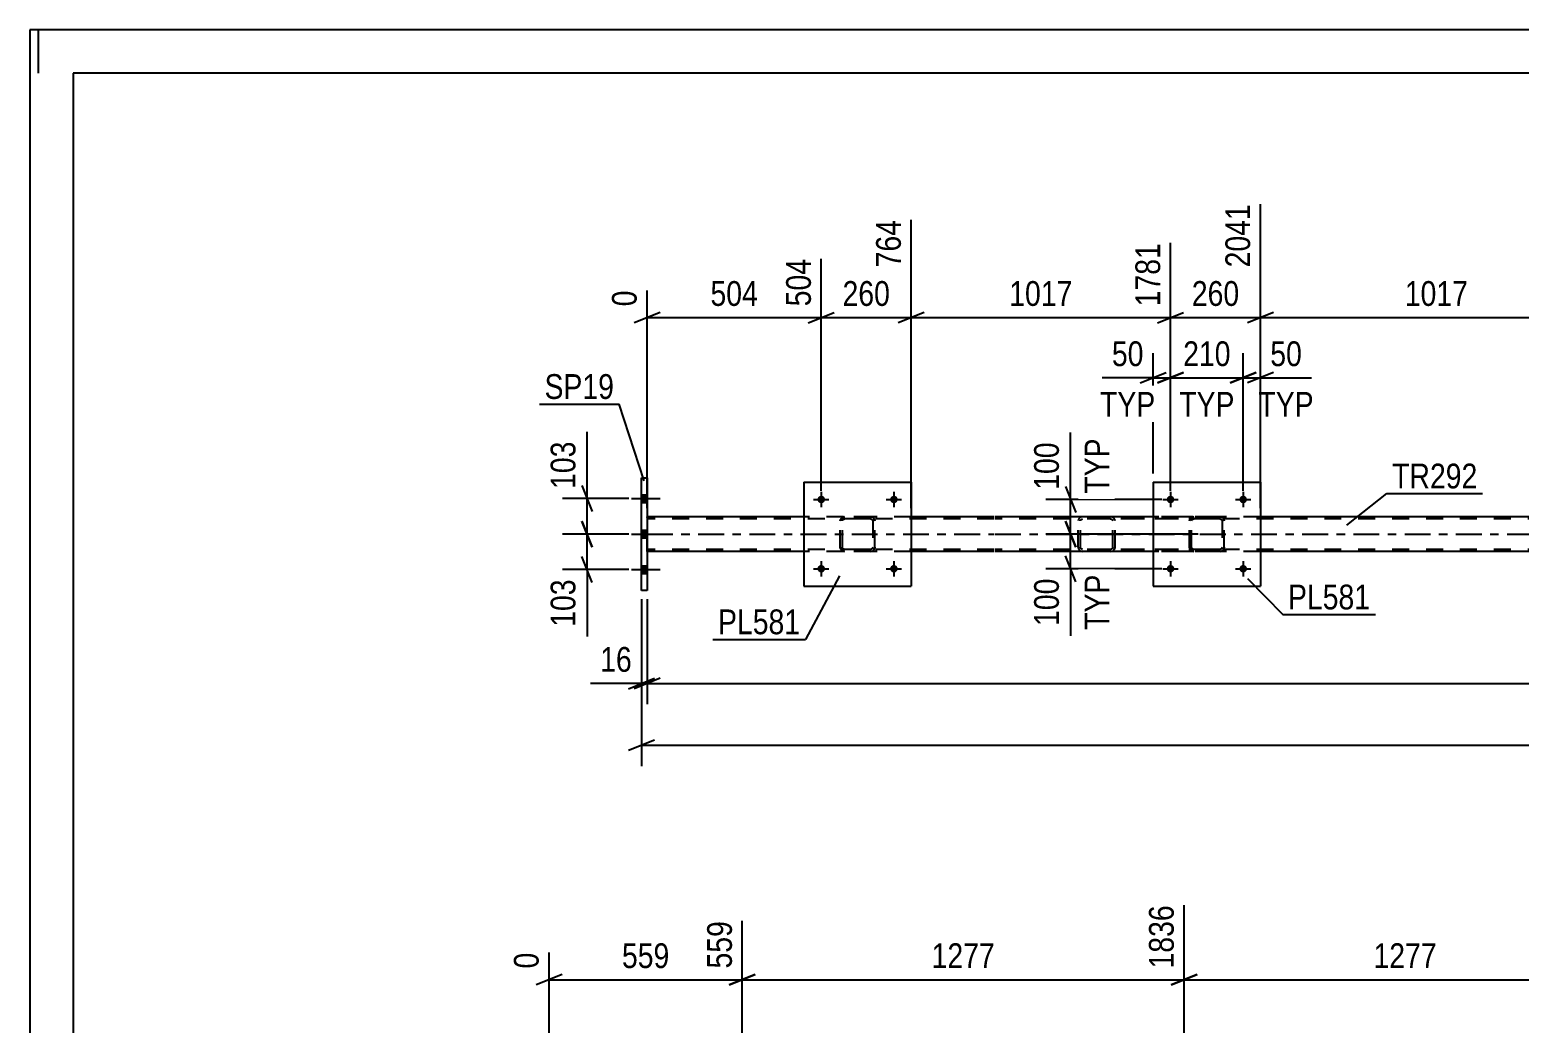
# Model space of a CAD drawing. Header units: millimetres. Extents: x 0 to 841, y 0 to 594.
# Drawn here: x 0 to 172.2, y 479.2 to 594 of the extents above; entities that cross this region are included whole.
import ezdxf

# ---------------------------------------------------------------- set-up
doc = ezdxf.new("R2010")
doc.units = ezdxf.units.MM
doc.linetypes.add('DXK_LINE_DOT2', pattern=[3.9198, 1.9599, -1.9599])
doc.linetypes.add('DXK_LINE_DOT3', pattern=[5.9187, 2.979, -0.9799, 0.9799, -0.9799])
doc.styles.add('Arial Narrow', font='ARIALN.TTF', dxfattribs={"height": 0.2})

# ---------------------------------------------------------------- blocks, each defined once
blk = doc.blocks.new('Unknown-122615341-1133 - 26243')
at = {"color": 5, "linetype": 'Continuous'}
for p, q in [((841, 594), (0, 594)), ((0, 594), (0, 0)), ((1, 589), (1, 594)), ((836, 589), (5, 589)), ((5, 589), (5, 5))]:
    blk.add_line(p, q, dxfattribs=at)
blk = doc.blocks.new('Bolt-122615341-4697 - 4686')
at = {"linetype": 'Continuous'}
for points in [[(132.32, 531.73, -1), (131.44, 531.73, -1)], [(140.72, 531.73, -1), (139.84, 531.73, -1)]]:
    blk.add_hatch(color=1, dxfattribs=at).paths.add_polyline_path(points)
at = {"color": 1, "linetype": 'Continuous'}
for p, q in [((131.88, 532.61), (131.88, 530.85)), ((140.28, 532.61), (140.28, 530.85)), ((131, 531.73), (132.76, 531.73)), ((139.4, 531.73), (141.16, 531.73))]:
    blk.add_line(p, q, dxfattribs=at)
blk = doc.blocks.new('Part-122615341-4721 - 4686')
at = {"color": 7, "linetype": 'DXK_LINE_DOT2'}
for p, q in [((134.08, 537.25), (134.12, 537.43)), ((134.12, 537.43), (134.08, 537.25)), ((134.08, 534.21), (134.08, 537.25)), ((134.32, 537.25), (134.34, 537.34)), ((134.32, 534.21), (134.32, 537.25)), ((134.34, 537.34), (134.39, 537.42)), ((134.38, 537.69), (134.56, 537.73)), ((134.56, 537.73), (134.38, 537.69)), ((134.39, 537.42), (134.47, 537.47)), ((134.47, 537.47), (134.56, 537.49)), ((137.6, 537.73), (134.56, 537.73)), ((137.6, 537.49), (134.56, 537.49)), ((137.6, 537.73), (137.78, 537.69)), ((137.78, 537.69), (137.6, 537.73)), ((137.6, 537.49), (137.69, 537.47)), ((137.69, 537.47), (137.77, 537.42)), ((137.77, 537.42), (137.82, 537.34)), ((137.82, 537.34), (137.84, 537.25)), ((137.84, 537.25), (137.84, 534.21)), ((138.04, 537.43), (138.08, 537.25)), ((138.08, 537.25), (138.04, 537.43)), ((138.08, 534.21), (138.08, 537.25)), ((134.12, 534.02), (134.08, 534.21)), ((134.08, 534.21), (134.12, 534.02)), ((134.34, 534.12), (134.32, 534.21)), ((134.39, 534.04), (134.34, 534.12)), ((134.47, 533.99), (134.39, 534.04)), ((134.56, 533.97), (134.47, 533.99)), ((137.6, 533.97), (134.56, 533.97)), ((137.69, 533.99), (137.6, 533.97)), ((137.77, 534.04), (137.69, 533.99)), ((137.82, 534.12), (137.77, 534.04)), ((137.84, 534.21), (137.82, 534.12)), ((138.08, 534.21), (138.04, 534.02)), ((138.04, 534.02), (138.08, 534.21)), ((134.56, 533.73), (134.38, 533.76)), ((134.38, 533.76), (134.56, 533.73)), ((137.6, 533.73), (134.56, 533.73)), ((137.78, 533.76), (137.6, 533.73)), ((137.6, 533.73), (137.78, 533.76))]:
    blk.add_line(p, q, dxfattribs=at)
at = {"color": 7, "linetype": 'DXK_LINE_DOT3'}
blk.add_line((136.08, 535.73), (136.08, 535.73), dxfattribs=at)
at = {"color": 7, "linetype": 'DXK_LINE_DOT2'}
for centre, start, end in [((134.56, 537.25), 112.5, 157.5), ((134.56, 537.25), 112.5, 157.5), ((137.6, 537.25), 22.5, 67.5), ((137.6, 537.25), 22.5, 67.5), ((134.56, 534.21), 202.5, 247.5), ((134.56, 534.21), 202.5, 247.5), ((137.6, 534.21), 292.5, 337.5), ((137.6, 534.21), 292.5, 337.5)]:
    blk.add_arc(centre, 0.48, start, end, dxfattribs=at)
blk = doc.blocks.new('Part-122615341-4726 - 4686')
at = {"color": 2, "linetype": 'Continuous'}
for p, q in [((129.88, 541.73), (129.88, 529.73)), ((129.88, 541.73), (142.28, 541.73)), ((142.28, 541.73), (142.28, 529.73)), ((129.88, 529.73), (142.28, 529.73))]:
    blk.add_line(p, q, dxfattribs=at)
blk = doc.blocks.new('Part-122615341-4727 - 4686')
at = {"color": 7, "linetype": 'DXK_LINE_DOT2'}
for p, q in [((93.7, 537.25), (93.74, 537.43)), ((93.74, 537.43), (93.7, 537.25)), ((93.7, 534.21), (93.7, 537.25)), ((93.94, 537.25), (93.96, 537.34)), ((93.94, 534.21), (93.94, 537.25)), ((93.96, 537.34), (94.01, 537.42)), ((94, 537.69), (94.18, 537.73)), ((94.18, 537.73), (94, 537.69)), ((94.01, 537.42), (94.09, 537.47)), ((94.09, 537.47), (94.18, 537.49)), ((97.22, 537.73), (94.18, 537.73)), ((97.22, 537.49), (94.18, 537.49)), ((97.22, 537.73), (97.4, 537.69)), ((97.4, 537.69), (97.22, 537.73)), ((97.22, 537.49), (97.31, 537.47)), ((97.31, 537.47), (97.39, 537.42)), ((97.39, 537.42), (97.44, 537.34)), ((97.44, 537.34), (97.46, 537.25)), ((97.46, 537.25), (97.46, 534.21)), ((97.66, 537.43), (97.7, 537.25)), ((97.7, 537.25), (97.66, 537.43)), ((97.7, 534.21), (97.7, 537.25)), ((93.74, 534.02), (93.7, 534.21)), ((93.7, 534.21), (93.74, 534.02)), ((93.96, 534.12), (93.94, 534.21)), ((94.01, 534.04), (93.96, 534.12)), ((94.09, 533.99), (94.01, 534.04)), ((94.18, 533.97), (94.09, 533.99)), ((97.22, 533.97), (94.18, 533.97)), ((97.31, 533.99), (97.22, 533.97)), ((97.39, 534.04), (97.31, 533.99)), ((97.44, 534.12), (97.39, 534.04)), ((97.46, 534.21), (97.44, 534.12)), ((97.7, 534.21), (97.66, 534.02)), ((97.66, 534.02), (97.7, 534.21)), ((94.18, 533.73), (94, 533.76)), ((94, 533.76), (94.18, 533.73)), ((97.22, 533.73), (94.18, 533.73)), ((97.4, 533.76), (97.22, 533.73)), ((97.22, 533.73), (97.4, 533.76))]:
    blk.add_line(p, q, dxfattribs=at)
at = {"color": 7, "linetype": 'DXK_LINE_DOT3'}
blk.add_line((95.7, 535.73), (95.7, 535.73), dxfattribs=at)
at = {"color": 7, "linetype": 'DXK_LINE_DOT2'}
for centre, start, end in [((94.18, 537.25), 112.5, 157.5), ((94.18, 537.25), 112.5, 157.5), ((97.22, 537.25), 22.5, 67.5), ((97.22, 537.25), 22.5, 67.5), ((94.18, 534.21), 202.5, 247.5), ((94.18, 534.21), 202.5, 247.5), ((97.22, 534.21), 292.5, 337.5), ((97.22, 534.21), 292.5, 337.5)]:
    blk.add_arc(centre, 0.48, start, end, dxfattribs=at)
blk = doc.blocks.new('Part-122615341-4732 - 4686')
at = {"color": 2, "linetype": 'Continuous'}
for p, q in [((89.5, 541.73), (89.5, 529.73)), ((89.5, 541.73), (101.9, 541.73)), ((101.9, 541.73), (101.9, 529.73)), ((89.5, 529.73), (101.9, 529.73))]:
    blk.add_line(p, q, dxfattribs=at)
blk = doc.blocks.new('Bolt-122615341-4738 - 4686')
at = {"linetype": 'Continuous'}
for points in [[(132.32, 539.73, -1), (131.44, 539.73, -1)], [(140.72, 539.73, -1), (139.84, 539.73, -1)]]:
    blk.add_hatch(color=1, dxfattribs=at).paths.add_polyline_path(points)
at = {"color": 1, "linetype": 'Continuous'}
for p, q in [((131, 539.73), (132.76, 539.73)), ((131.88, 540.61), (131.88, 538.85)), ((139.4, 539.73), (141.16, 539.73)), ((140.28, 540.61), (140.28, 538.85))]:
    blk.add_line(p, q, dxfattribs=at)
blk = doc.blocks.new('Bolt-122615341-4739 - 4686')
at = {"linetype": 'Continuous'}
for points in [[(91.94, 531.73, -1), (91.06, 531.73, -1)], [(100.34, 531.73, -1), (99.46, 531.73, -1)]]:
    blk.add_hatch(color=1, dxfattribs=at).paths.add_polyline_path(points)
at = {"color": 1, "linetype": 'Continuous'}
for p, q in [((91.5, 532.61), (91.5, 530.85)), ((99.9, 532.61), (99.9, 530.85)), ((90.62, 531.73), (92.38, 531.73)), ((99.02, 531.73), (100.78, 531.73))]:
    blk.add_line(p, q, dxfattribs=at)
blk = doc.blocks.new('Bolt-122615341-4740 - 4686')
at = {"linetype": 'Continuous'}
for points in [[(91.94, 539.73, -1), (91.06, 539.73, -1)], [(100.34, 539.73, -1), (99.46, 539.73, -1)]]:
    blk.add_hatch(color=1, dxfattribs=at).paths.add_polyline_path(points)
at = {"color": 1, "linetype": 'Continuous'}
for p, q in [((90.62, 539.73), (92.38, 539.73)), ((91.5, 540.61), (91.5, 538.85)), ((99.02, 539.73), (100.78, 539.73)), ((99.9, 540.61), (99.9, 538.85))]:
    blk.add_line(p, q, dxfattribs=at)
blk = doc.blocks.new('Part-122615341-4876 - 4686')
at = {"color": 2, "linetype": 'Continuous'}
for p, q in [((89.5, 537.73), (71.36, 537.73)), ((111.5, 537.73), (101.9, 537.73)), ((129.88, 537.73), (111.6, 537.73)), ((180.96, 537.73), (142.28, 537.73)), ((89.5, 533.73), (71.36, 533.73)), ((111.5, 533.73), (101.9, 533.73)), ((129.88, 533.73), (111.6, 533.73)), ((180.96, 533.73), (142.28, 533.73))]:
    blk.add_line(p, q, dxfattribs=at)
at = {"color": 7, "linetype": 'DXK_LINE_DOT2'}
for p, q in [((71.36, 533.73), (71.36, 537.73)), ((111.5, 537.49), (71.36, 537.49)), ((101.9, 537.73), (89.5, 537.73)), ((759.19, 537.49), (111.6, 537.49)), ((142.28, 537.73), (129.88, 537.73)), ((111.5, 533.97), (71.36, 533.97)), ((759.19, 533.97), (111.6, 533.97)), ((101.9, 533.73), (89.5, 533.73)), ((142.28, 533.73), (129.88, 533.73))]:
    blk.add_line(p, q, dxfattribs=at)
at = {"color": 7, "linetype": 'DXK_LINE_DOT3'}
for p, q in [((71.36, 535.73), (111.5, 535.73)), ((111.6, 535.73), (759.19, 535.73))]:
    blk.add_line(p, q, dxfattribs=at)
blk = doc.blocks.new('Part-122615341-4814 - 4686')
at = {"color": 2, "linetype": 'Continuous'}
for p, q in [((70.72, 542.23), (71.36, 542.23)), ((70.72, 529.23), (70.72, 542.23)), ((71.36, 542.23), (71.36, 529.23)), ((71.36, 529.23), (70.72, 529.23))]:
    blk.add_line(p, q, dxfattribs=at)
blk = doc.blocks.new('Part-122615341-4815 - 4686')
at = {"color": 7, "linetype": 'DXK_LINE_DOT2'}
for p, q in [((121.24, 537.42), (121.2, 537.25)), ((121.2, 534.21), (121.2, 537.25)), ((121.24, 537.43), (121.24, 537.42)), ((121.46, 537.25), (121.48, 537.34)), ((121.46, 534.21), (121.46, 537.25)), ((121.48, 537.34), (121.53, 537.42)), ((121.71, 537.73), (121.52, 537.69)), ((121.53, 537.42), (121.61, 537.47)), ((121.61, 537.47), (121.71, 537.49)), ((136.7, 537.73), (121.71, 537.73)), ((136.7, 537.49), (121.71, 537.49)), ((125.14, 537.69), (124.95, 537.73)), ((124.95, 537.49), (125.04, 537.47)), ((125.04, 537.47), (125.13, 537.42)), ((125.13, 537.42), (125.18, 537.34)), ((125.18, 537.34), (125.2, 537.25)), ((125.2, 534.21), (125.2, 537.25)), ((125.42, 537.42), (125.42, 537.43)), ((125.46, 537.25), (125.42, 537.42)), ((125.46, 534.21), (125.46, 537.25)), ((121.2, 534.21), (121.24, 534.03)), ((121.48, 534.12), (121.46, 534.21)), ((121.53, 534.04), (121.48, 534.12)), ((121.61, 533.99), (121.53, 534.04)), ((121.71, 533.97), (121.61, 533.99)), ((136.7, 533.97), (121.71, 533.97)), ((125.04, 533.99), (124.95, 533.97)), ((125.13, 534.04), (125.04, 533.99)), ((125.18, 534.12), (125.13, 534.04)), ((125.2, 534.21), (125.18, 534.12)), ((125.42, 534.03), (125.46, 534.21)), ((121.52, 533.77), (121.71, 533.73)), ((136.7, 533.73), (121.71, 533.73)), ((124.95, 533.73), (125.14, 533.77))]:
    blk.add_line(p, q, dxfattribs=at)
for centre, start, end in [((121.69, 537.23), 110.7583, 155.68), ((124.97, 537.23), 24.32, 69.2417), ((121.69, 534.23), 204.32, 249.2417), ((124.97, 534.23), 290.7583, 335.68)]:
    blk.add_arc(centre, 0.496, start, end, dxfattribs=at)
blk = doc.blocks.new('Bolt-122615341-4877 - 4686')
at = {"linetype": 'Continuous'}
for points in [[(71.36, 539.39), (71.36, 540.27), (70.72, 540.27), (70.72, 539.39)], [(71.36, 539.39), (71.36, 540.27), (70.72, 540.27), (70.72, 539.39)], [(71.36, 539.39), (71.36, 540.27), (70.72, 540.27), (70.72, 539.39)], [(71.36, 535.29), (71.36, 536.17), (70.72, 536.17), (70.72, 535.29)], [(71.36, 535.29), (71.36, 536.17), (70.72, 536.17), (70.72, 535.29)], [(71.36, 531.19), (71.36, 532.07), (70.72, 532.07), (70.72, 531.19)], [(71.36, 531.19), (71.36, 532.07), (70.72, 532.07), (70.72, 531.19)], [(71.36, 531.19), (71.36, 532.07), (70.72, 532.07), (70.72, 531.19)]]:
    blk.add_hatch(color=1, dxfattribs=at).paths.add_polyline_path(points)
at = {"color": 1, "linetype": 'Continuous'}
for p, q in [((69.56, 539.83), (72.88, 539.83)), ((69.56, 539.83), (72.88, 539.83)), ((69.56, 539.83), (72.88, 539.83)), ((70.72, 540.27), (71.36, 540.27)), ((70.72, 540.27), (71.36, 540.27)), ((70.72, 540.27), (71.36, 540.27)), ((70.72, 539.39), (71.36, 539.39)), ((70.72, 539.39), (71.36, 539.39)), ((70.72, 539.39), (71.36, 539.39)), ((69.56, 535.73), (72.88, 535.73)), ((69.56, 535.73), (72.88, 535.73)), ((70.72, 536.17), (71.36, 536.17)), ((70.72, 536.17), (71.36, 536.17)), ((70.72, 535.29), (71.36, 535.29)), ((70.72, 535.29), (71.36, 535.29)), ((70.72, 532.07), (71.36, 532.07)), ((70.72, 532.07), (71.36, 532.07)), ((70.72, 532.07), (71.36, 532.07)), ((69.56, 531.63), (72.88, 531.63)), ((69.56, 531.63), (72.88, 531.63)), ((69.56, 531.63), (72.88, 531.63)), ((70.72, 531.19), (71.36, 531.19)), ((70.72, 531.19), (71.36, 531.19)), ((70.72, 531.19), (71.36, 531.19))]:
    blk.add_line(p, q, dxfattribs=at)
blk = doc.blocks.new('StraightDimension-122615341-5467 - 4686')
at = {"color": 7, "linetype": 'Continuous'}
for p, q in [((140.28, 540.73), (140.28, 556.64)), ((142.28, 542.73), (142.28, 556.64)), ((138.78, 553.19), (141.78, 554.39)), ((140.28, 553.79), (142.28, 553.79)), ((143.78, 554.39), (140.78, 553.19))]:
    blk.add_line(p, q, dxfattribs=at)
at = {"color": 0}
blk.add_wipeout([(147.66, 554.54), (147.66, 558.74), (142.81, 558.74), (142.81, 554.54)], dxfattribs=at)
at = {"color": 0, "linetype": 'Continuous'}
blk.add_wipeout([(149.03, 548.69), (149.03, 552.89), (141.44, 552.89), (141.44, 548.69)], dxfattribs=at)
at = {"color": 7, "linetype": 'Continuous'}
blk.add_line((142.28, 553.79), (148.19, 553.79), dxfattribs=at)
blk.add_line((142.28, 553.79), (148.19, 553.79), dxfattribs=at)
at = {"color": 3, "style": 'Arial Narrow'}
blk.add_text('50', height=2.863, dxfattribs=at).set_placement((143.41, 555.14))
at = {"color": 3, "linetype": 'Continuous', "style": 'Arial Narrow'}
blk.add_text('TYP', height=2.863, dxfattribs=at).set_placement((142.04, 549.29))
blk = doc.blocks.new('StraightDimension-122615341-4945 - 4686')
at = {"color": 7, "linetype": 'Continuous'}
for p, q in [((63.83, 541.33), (65.03, 538.33)), ((69.27, 539.83), (61.58, 539.83)), ((64.43, 535.73), (64.43, 539.83)), ((65.03, 534.23), (63.83, 537.23)), ((69.27, 535.73), (61.58, 535.73))]:
    blk.add_line(p, q, dxfattribs=at)
at = {"color": 0}
blk.add_wipeout([(63.68, 547.04), (59.48, 547.04), (59.48, 540.35), (63.68, 540.35)], dxfattribs=at)
at = {"color": 7, "linetype": 'Continuous'}
blk.add_line((64.43, 539.83), (64.43, 547.56), dxfattribs=at)
blk.add_line((64.43, 539.83), (64.43, 547.56), dxfattribs=at)
at = {"color": 3, "style": 'Arial Narrow'}
blk.add_text('103', height=2.863, rotation=90.0002, dxfattribs=at).set_placement((63.08, 540.95))
blk = doc.blocks.new('StraightDimension-122615341-4955 - 4686')
at = {"color": 7, "linetype": 'Continuous'}
for p, q in [((63.83, 537.23), (65.03, 534.23)), ((69.27, 535.73), (61.58, 535.73)), ((64.43, 531.63), (64.43, 535.73)), ((65.03, 530.13), (63.83, 533.13)), ((69.27, 531.63), (61.58, 531.63))]:
    blk.add_line(p, q, dxfattribs=at)
at = {"color": 0}
blk.add_wipeout([(63.68, 531.1), (59.48, 531.1), (59.48, 524.42), (63.68, 524.42)], dxfattribs=at)
at = {"color": 7, "linetype": 'Continuous'}
blk.add_line((64.43, 531.63), (64.43, 523.9), dxfattribs=at)
blk.add_line((64.43, 531.63), (64.43, 523.9), dxfattribs=at)
at = {"color": 3, "style": 'Arial Narrow'}
blk.add_text('103', height=2.863, rotation=90.0002, dxfattribs=at).set_placement((63.08, 525.02))
blk = doc.blocks.new('StraightDimension-122615341-4966 - 4686')
at = {"color": 7, "linetype": 'Continuous'}
for p, q in [((101.9, 538.73), (101.9, 572.04)), ((91.5, 540.73), (91.5, 567.54)), ((90, 560.15), (93, 561.35)), ((103.4, 561.35), (100.4, 560.15)), ((91.5, 560.75), (101.9, 560.75))]:
    blk.add_line(p, q, dxfattribs=at)
at = {"color": 0}
blk.add_wipeout([(100.04, 561.5), (100.04, 565.7), (93.36, 565.7), (93.36, 561.5)], dxfattribs=at)
at = {"color": 3, "style": 'Arial Narrow'}
blk.add_text('260', height=2.863, dxfattribs=at).set_placement((93.96, 562.1))
at = {"color": 0, "linetype": 'Continuous'}
blk.add_wipeout([(101.3, 572.64), (97.1, 572.64), (97.1, 565.95), (101.3, 565.95)], dxfattribs=at)
at = {"color": 3, "linetype": 'Continuous', "style": 'Arial Narrow'}
blk.add_text('764', height=2.863, rotation=90.0002, dxfattribs=at).set_placement((100.7, 566.55))
blk = doc.blocks.new('StraightDimension-122615341-4980 - 4686')
at = {"color": 7, "linetype": 'Continuous'}
for p, q in [((91.5, 540.73), (91.5, 567.54)), ((71.36, 538.73), (71.36, 563.88)), ((72.86, 561.35), (69.86, 560.15)), ((90, 560.15), (93, 561.35)), ((71.36, 560.75), (91.5, 560.75))]:
    blk.add_line(p, q, dxfattribs=at)
at = {"color": 0, "linetype": 'Continuous'}
for points in [[(90.9, 568.14), (86.7, 568.14), (86.7, 561.45), (90.9, 561.45)], [(70.76, 564.48), (66.56, 564.48), (66.56, 561.45), (70.76, 561.45)]]:
    blk.add_wipeout(points, dxfattribs=at)
at = {"color": 0}
blk.add_wipeout([(84.77, 561.5), (84.77, 565.7), (78.09, 565.7), (78.09, 561.5)], dxfattribs=at)
at = {"color": 3, "linetype": 'Continuous', "style": 'Arial Narrow'}
for s, height, p in [('504', 2.863, (90.3, 562.05)), ('0', 2.86, (70.16, 562.05))]:
    blk.add_text(s, height=height, rotation=90.0002, dxfattribs=at).set_placement(p)
at = {"color": 3, "style": 'Arial Narrow'}
blk.add_text('504', height=2.863, dxfattribs=at).set_placement((78.69, 562.1))
blk = doc.blocks.new('StraightDimension-122615341-24764 - 4686')
at = {"color": 7, "linetype": 'Continuous'}
for p, q in [((70.72, 528.23), (70.72, 516.07)), ((71.36, 528.23), (71.36, 516.07)), ((69.22, 517.87), (72.22, 519.07)), ((72.86, 519.07), (69.86, 517.87)), ((70.72, 518.47), (71.36, 518.47))]:
    blk.add_line(p, q, dxfattribs=at)
at = {"color": 0}
blk.add_wipeout([(70.19, 519.22), (70.19, 523.42), (65.34, 523.42), (65.34, 519.22)], dxfattribs=at)
at = {"color": 7, "linetype": 'Continuous'}
blk.add_line((70.72, 518.47), (64.81, 518.47), dxfattribs=at)
blk.add_line((70.72, 518.47), (64.81, 518.47), dxfattribs=at)
at = {"color": 3, "style": 'Arial Narrow'}
blk.add_text('16', height=2.863, dxfattribs=at).set_placement((65.94, 519.82))
blk = doc.blocks.new('StraightDimension-122615341-4989 - 4686')
at = {"color": 7, "linetype": 'Continuous'}
for p, q in [((101.9, 538.73), (101.9, 572.04)), ((131.88, 540.73), (131.88, 569.37)), ((103.4, 561.35), (100.4, 560.15)), ((130.38, 560.15), (133.38, 561.35)), ((101.9, 560.75), (131.88, 560.75))]:
    blk.add_line(p, q, dxfattribs=at)
at = {"color": 0, "linetype": 'Continuous'}
blk.add_wipeout([(131.28, 569.97), (127.08, 569.97), (127.08, 561.45), (131.28, 561.45)], dxfattribs=at)
at = {"color": 0}
blk.add_wipeout([(121.15, 561.5), (121.15, 565.7), (112.63, 565.7), (112.63, 561.5)], dxfattribs=at)
at = {"color": 3, "linetype": 'Continuous', "style": 'Arial Narrow'}
blk.add_text('1781', height=2.863, rotation=90.0002, dxfattribs=at).set_placement((130.68, 562.05))
at = {"color": 3, "style": 'Arial Narrow'}
blk.add_text('1017', height=2.863, dxfattribs=at).set_placement((113.23, 562.1))
blk = doc.blocks.new('StraightDimension-122615341-5003 - 4686')
at = {"color": 7, "linetype": 'Continuous'}
for p, q in [((142.28, 538.73), (142.28, 573.87)), ((131.88, 540.73), (131.88, 569.37)), ((130.38, 560.15), (133.38, 561.35)), ((143.78, 561.35), (140.78, 560.15)), ((131.88, 560.75), (142.28, 560.75))]:
    blk.add_line(p, q, dxfattribs=at)
at = {"color": 0}
blk.add_wipeout([(140.42, 561.5), (140.42, 565.7), (133.74, 565.7), (133.74, 561.5)], dxfattribs=at)
at = {"color": 3, "style": 'Arial Narrow'}
blk.add_text('260', height=2.863, dxfattribs=at).set_placement((134.34, 562.1))
at = {"color": 0, "linetype": 'Continuous'}
blk.add_wipeout([(141.68, 574.47), (137.48, 574.47), (137.48, 565.95), (141.68, 565.95)], dxfattribs=at)
at = {"color": 3, "linetype": 'Continuous', "style": 'Arial Narrow'}
blk.add_text('2041', height=2.863, rotation=90.0002, dxfattribs=at).set_placement((141.08, 566.55))
blk = doc.blocks.new('StraightDimension-122615341-5021 - 4686')
at = {"color": 7, "linetype": 'Continuous'}
for p, q in [((142.28, 538.73), (142.28, 573.87)), ((182.96, 540.73), (182.96, 569.37)), ((143.78, 561.35), (140.78, 560.15)), ((181.46, 560.15), (184.46, 561.35)), ((142.28, 560.75), (182.96, 560.75))]:
    blk.add_line(p, q, dxfattribs=at)
at = {"color": 0, "linetype": 'Continuous'}
blk.add_wipeout([(182.36, 569.97), (178.16, 569.97), (178.16, 561.45), (182.36, 561.45)], dxfattribs=at)
at = {"color": 0}
blk.add_wipeout([(166.88, 561.5), (166.88, 565.7), (158.36, 565.7), (158.36, 561.5)], dxfattribs=at)
at = {"color": 3, "linetype": 'Continuous', "style": 'Arial Narrow'}
blk.add_text('3058', height=2.863, rotation=90.0002, dxfattribs=at).set_placement((181.76, 562.05))
at = {"color": 3, "style": 'Arial Narrow'}
blk.add_text('1017', height=2.863, dxfattribs=at).set_placement((158.96, 562.1))
blk = doc.blocks.new('StraightDimension-122615341-5480 - 4686')
at = {"color": 7, "linetype": 'Continuous'}
for p, q in [((131.88, 540.73), (131.88, 556.64)), ((140.28, 540.73), (140.28, 556.64)), ((130.38, 553.19), (133.38, 554.39)), ((131.88, 553.79), (140.28, 553.79)), ((141.78, 554.39), (138.78, 553.19))]:
    blk.add_line(p, q, dxfattribs=at)
at = {"color": 0}
blk.add_wipeout([(139.42, 554.54), (139.42, 558.74), (132.74, 558.74), (132.74, 554.54)], dxfattribs=at)
at = {"color": 0, "linetype": 'Continuous'}
blk.add_wipeout([(139.87, 548.69), (139.87, 552.89), (132.29, 552.89), (132.29, 548.69)], dxfattribs=at)
at = {"color": 3, "style": 'Arial Narrow'}
blk.add_text('210', height=2.863, dxfattribs=at).set_placement((133.34, 555.14))
at = {"color": 3, "linetype": 'Continuous', "style": 'Arial Narrow'}
blk.add_text('TYP', height=2.863, dxfattribs=at).set_placement((132.89, 549.29))
blk = doc.blocks.new('StraightDimension-122615341-5496 - 4686')
at = {"color": 7, "linetype": 'Continuous'}
for p, q in [((129.88, 542.73), (129.88, 556.64)), ((131.88, 540.73), (131.88, 556.64)), ((128.38, 553.19), (131.38, 554.39)), ((129.88, 553.79), (131.88, 553.79)), ((133.38, 554.39), (130.38, 553.19))]:
    blk.add_line(p, q, dxfattribs=at)
at = {"color": 0}
blk.add_wipeout([(129.36, 554.54), (129.36, 558.74), (124.5, 558.74), (124.5, 554.54)], dxfattribs=at)
at = {"color": 0, "linetype": 'Continuous'}
blk.add_wipeout([(130.72, 548.69), (130.72, 552.89), (123.13, 552.89), (123.13, 548.69)], dxfattribs=at)
at = {"color": 7, "linetype": 'Continuous'}
blk.add_line((129.88, 553.79), (123.97, 553.79), dxfattribs=at)
blk.add_line((129.88, 553.79), (123.97, 553.79), dxfattribs=at)
at = {"color": 3, "style": 'Arial Narrow'}
blk.add_text('50', height=2.863, dxfattribs=at).set_placement((125.1, 555.14))
at = {"color": 3, "linetype": 'Continuous', "style": 'Arial Narrow'}
blk.add_text('TYP', height=2.863, dxfattribs=at).set_placement((123.73, 549.29))
blk = doc.blocks.new('StraightDimension-122615341-5510 - 4686')
at = {"color": 7, "linetype": 'Continuous'}
for p, q in [((119.72, 541.23), (120.92, 538.23)), ((130.88, 539.73), (117.47, 539.73)), ((120.32, 535.73), (120.32, 539.73)), ((120.92, 534.23), (119.72, 537.23)), ((135.08, 535.73), (117.47, 535.73))]:
    blk.add_line(p, q, dxfattribs=at)
at = {"color": 0}
blk.add_wipeout([(119.57, 546.94), (115.37, 546.94), (115.37, 540.25), (119.57, 540.25)], dxfattribs=at)
at = {"color": 0, "linetype": 'Continuous'}
blk.add_wipeout([(125.42, 547.39), (121.22, 547.39), (121.22, 539.8), (125.42, 539.8)], dxfattribs=at)
at = {"color": 7, "linetype": 'Continuous'}
blk.add_line((120.32, 539.73), (120.32, 547.46), dxfattribs=at)
blk.add_line((120.32, 539.73), (120.32, 547.46), dxfattribs=at)
at = {"color": 3, "style": 'Arial Narrow'}
blk.add_text('100', height=2.863, rotation=90.0002, dxfattribs=at).set_placement((118.97, 540.85))
at = {"color": 3, "linetype": 'Continuous', "style": 'Arial Narrow'}
blk.add_text('TYP', height=2.863, rotation=90.0002, dxfattribs=at).set_placement((124.82, 540.4))
blk = doc.blocks.new('StraightDimension-122615341-5525 - 4686')
at = {"color": 7, "linetype": 'Continuous'}
for p, q in [((119.72, 537.23), (120.92, 534.23)), ((135.08, 535.73), (117.47, 535.73)), ((120.32, 531.73), (120.32, 535.73)), ((120.92, 530.23), (119.72, 533.23)), ((130.88, 531.73), (117.47, 531.73))]:
    blk.add_line(p, q, dxfattribs=at)
at = {"color": 0}
blk.add_wipeout([(119.57, 531.2), (115.37, 531.2), (115.37, 524.52), (119.57, 524.52)], dxfattribs=at)
at = {"color": 0, "linetype": 'Continuous'}
blk.add_wipeout([(125.42, 531.66), (121.22, 531.66), (121.22, 524.07), (125.42, 524.07)], dxfattribs=at)
at = {"color": 7, "linetype": 'Continuous'}
blk.add_line((120.32, 531.73), (120.32, 523.99), dxfattribs=at)
blk.add_line((120.32, 531.73), (120.32, 523.99), dxfattribs=at)
at = {"color": 3, "style": 'Arial Narrow'}
blk.add_text('100', height=2.863, rotation=90.0002, dxfattribs=at).set_placement((118.97, 525.12))
at = {"color": 3, "linetype": 'Continuous', "style": 'Arial Narrow'}
blk.add_text('TYP', height=2.863, rotation=90.0002, dxfattribs=at).set_placement((124.82, 524.67))
blk = doc.blocks.new('StraightDimension-122615341-5572 - 4686')
at = {"color": 7, "linetype": 'Continuous'}
for p, q in [((70.72, 528.23), (70.72, 508.93)), ((72.22, 511.93), (69.22, 510.73)), ((70.72, 511.33), (759.83, 511.33))]:
    blk.add_line(p, q, dxfattribs=at)
blk = doc.blocks.new('StraightDimension-122615341-24763 - 4686')
at = {"color": 7, "linetype": 'Continuous'}
for p, q in [((71.36, 528.23), (71.36, 516.07)), ((72.86, 519.07), (69.86, 517.87)), ((71.36, 518.47), (759.19, 518.47))]:
    blk.add_line(p, q, dxfattribs=at)
blk = doc.blocks.new('StraightDimension-122615341-3917 - 3010')
at = {"color": 7, "linetype": 'Continuous'}
for p, q in [((133.45, 438.74), (133.45, 492.85)), ((184.53, 438.74), (184.53, 492.85)), ((134.95, 484.84), (131.95, 483.64)), ((133.45, 484.24), (184.53, 484.24)), ((183.03, 483.64), (186.03, 484.84))]:
    blk.add_line(p, q, dxfattribs=at)
at = {"color": 0, "linetype": 'Continuous'}
blk.add_wipeout([(183.93, 493.45), (179.73, 493.45), (179.73, 484.94), (183.93, 484.94)], dxfattribs=at)
at = {"color": 0}
blk.add_wipeout([(163.25, 484.99), (163.25, 489.19), (154.74, 489.19), (154.74, 484.99)], dxfattribs=at)
at = {"color": 3, "linetype": 'Continuous', "style": 'Arial Narrow'}
blk.add_text('3113', height=2.863, rotation=90.0002, dxfattribs=at).set_placement((183.33, 485.54))
at = {"color": 3, "style": 'Arial Narrow'}
blk.add_text('1277', height=2.863, dxfattribs=at).set_placement((155.34, 485.59))
blk = doc.blocks.new('StraightDimension-122615341-3927 - 3010')
at = {"color": 7, "linetype": 'Continuous'}
for p, q in [((133.45, 438.74), (133.45, 492.85)), ((82.37, 438.74), (82.37, 491.03)), ((83.87, 484.84), (80.87, 483.64)), ((82.37, 484.24), (133.45, 484.24)), ((131.95, 483.64), (134.95, 484.84))]:
    blk.add_line(p, q, dxfattribs=at)
at = {"color": 0, "linetype": 'Continuous'}
blk.add_wipeout([(132.85, 493.45), (128.65, 493.45), (128.65, 484.94), (132.85, 484.94)], dxfattribs=at)
at = {"color": 0}
blk.add_wipeout([(112.17, 484.99), (112.17, 489.19), (103.66, 489.19), (103.66, 484.99)], dxfattribs=at)
at = {"color": 3, "linetype": 'Continuous', "style": 'Arial Narrow'}
blk.add_text('1836', height=2.863, rotation=90.0002, dxfattribs=at).set_placement((132.25, 485.54))
at = {"color": 3, "style": 'Arial Narrow'}
blk.add_text('1277', height=2.863, dxfattribs=at).set_placement((104.26, 485.59))
blk = doc.blocks.new('StraightDimension-122615341-3937 - 3010')
at = {"color": 7, "linetype": 'Continuous'}
for p, q in [((82.37, 438.74), (82.37, 491.03)), ((60.03, 430.89), (60.03, 487.37)), ((61.53, 484.84), (58.53, 483.64)), ((60.03, 484.24), (82.37, 484.24)), ((80.87, 483.64), (83.87, 484.84))]:
    blk.add_line(p, q, dxfattribs=at)
at = {"color": 0, "linetype": 'Continuous'}
for points in [[(81.77, 491.63), (77.57, 491.63), (77.57, 484.94), (81.77, 484.94)], [(59.43, 487.97), (55.23, 487.97), (55.23, 484.94), (59.43, 484.94)]]:
    blk.add_wipeout(points, dxfattribs=at)
at = {"color": 0}
blk.add_wipeout([(74.55, 484.99), (74.55, 489.19), (67.86, 489.19), (67.86, 484.99)], dxfattribs=at)
at = {"color": 3, "linetype": 'Continuous', "style": 'Arial Narrow'}
for s, height, p in [('559', 2.863, (81.17, 485.54)), ('0', 2.86, (58.83, 485.54))]:
    blk.add_text(s, height=height, rotation=90.0002, dxfattribs=at).set_placement(p)
at = {"color": 3, "style": 'Arial Narrow'}
blk.add_text('559', height=2.863, dxfattribs=at).set_placement((68.46, 485.59))
blk = doc.blocks.new('Mark-122615341-4722 - 4686')
at = {"color": 0}
blk.add_wipeout([(154.96, 527.03), (154.96, 530.03), (145.46, 530.03), (145.46, 527.03)], dxfattribs=at)
blk.add_wipeout([(154.96, 527.03), (154.96, 530.03), (145.46, 530.03), (145.46, 527.03)], dxfattribs=at)
at = {"color": 30, "linetype": 'Continuous'}
for p, q in [((140.79, 530.62), (144.86, 526.43)), ((144.86, 526.43), (155.56, 526.43))]:
    blk.add_line(p, q, dxfattribs=at)
at = {"color": 3, "style": 'Arial Narrow'}
blk.add_text('PL581', height=2.863, dxfattribs=at).set_placement((145.46, 527.03))
blk = doc.blocks.new('Mark-122615341-4728 - 4686')
at = {"color": 0}
blk.add_wipeout([(89.07, 524.16), (89.07, 527.16), (79.57, 527.16), (79.57, 524.16)], dxfattribs=at)
blk.add_wipeout([(89.07, 524.16), (89.07, 527.16), (79.57, 527.16), (79.57, 524.16)], dxfattribs=at)
at = {"color": 30, "linetype": 'Continuous'}
for p in [(93.6, 530.9), (78.97, 523.56)]:
    blk.add_line(p, (89.67, 523.56), dxfattribs=at)
at = {"color": 3, "style": 'Arial Narrow'}
blk.add_text('PL581', height=2.863, dxfattribs=at).set_placement((79.57, 524.16))
blk = doc.blocks.new('Mark-122615341-4810 - 4686')
at = {"color": 0}
blk.add_wipeout([(67.55, 551.35), (67.55, 554.35), (59.51, 554.35), (59.51, 551.35)], dxfattribs=at)
blk.add_wipeout([(67.55, 551.35), (67.55, 554.35), (59.51, 554.35), (59.51, 551.35)], dxfattribs=at)
at = {"color": 30, "linetype": 'Continuous'}
for p in [(58.91, 550.75), (71.04, 541.87)]:
    blk.add_line(p, (68.15, 550.75), dxfattribs=at)
at = {"color": 3, "style": 'Arial Narrow'}
blk.add_text('SP19', height=2.863, dxfattribs=at).set_placement((59.51, 551.35))
blk = doc.blocks.new('Mark-122615341-4872 - 4686')
at = {"color": 0}
blk.add_wipeout([(167.36, 541.01), (167.36, 544.01), (157.5, 544.01), (157.5, 541.01)], dxfattribs=at)
blk.add_wipeout([(167.36, 541.01), (167.36, 544.01), (157.5, 544.01), (157.5, 541.01)], dxfattribs=at)
at = {"color": 30, "linetype": 'Continuous'}
for p, q in [((152.26, 536.78), (156.9, 540.41)), ((156.9, 540.41), (167.96, 540.41))]:
    blk.add_line(p, q, dxfattribs=at)
at = {"color": 3, "style": 'Arial Narrow'}
blk.add_text('TR292', height=2.863, dxfattribs=at).set_placement((157.5, 541.01))

msp = doc.modelspace()

# ---------------------------------------------------------------- block references
for name in ['Unknown-122615341-1133 - 26243', 'Part-122615341-4814 - 4686', 'Part-122615341-4732 - 4686', 'Part-122615341-4726 - 4686', 'Bolt-122615341-4877 - 4686', 'Part-122615341-4876 - 4686', 'Bolt-122615341-4740 - 4686', 'Bolt-122615341-4738 - 4686', 'Part-122615341-4727 - 4686', 'Part-122615341-4815 - 4686', 'Part-122615341-4721 - 4686', 'Bolt-122615341-4739 - 4686', 'Bolt-122615341-4697 - 4686']:
    msp.add_blockref(name, (0, 0))

# ---------------------------------------------------------------- next in the draw order: block references
for name in ['StraightDimension-122615341-4966 - 4686', 'StraightDimension-122615341-5467 - 4686', 'StraightDimension-122615341-4945 - 4686', 'StraightDimension-122615341-3917 - 3010']:
    msp.add_blockref(name, (0, 0))

# ---------------------------------------------------------------- next in the draw order: block references
for name in ['StraightDimension-122615341-4989 - 4686', 'StraightDimension-122615341-4980 - 4686', 'StraightDimension-122615341-4955 - 4686', 'StraightDimension-122615341-3927 - 3010']:
    msp.add_blockref(name, (0, 0))

# ---------------------------------------------------------------- next in the draw order: block references
for name in ['StraightDimension-122615341-5003 - 4686', 'Mark-122615341-4810 - 4686', 'StraightDimension-122615341-24764 - 4686', 'StraightDimension-122615341-3937 - 3010']:
    msp.add_blockref(name, (0, 0))

# ---------------------------------------------------------------- next in the draw order: block references
msp.add_blockref('StraightDimension-122615341-5021 - 4686', (0, 0))

# ---------------------------------------------------------------- next in the draw order: block references
for name in ['StraightDimension-122615341-5480 - 4686', 'Mark-122615341-4872 - 4686']:
    msp.add_blockref(name, (0, 0))

# ---------------------------------------------------------------- next in the draw order: block references
msp.add_blockref('StraightDimension-122615341-5496 - 4686', (0, 0))

# ---------------------------------------------------------------- next in the draw order: block references
msp.add_blockref('StraightDimension-122615341-5510 - 4686', (0, 0))

# ---------------------------------------------------------------- next in the draw order: block references
msp.add_blockref('StraightDimension-122615341-5525 - 4686', (0, 0))

# ---------------------------------------------------------------- next in the draw order: block references
msp.add_blockref('StraightDimension-122615341-5572 - 4686', (0, 0))

# ---------------------------------------------------------------- next in the draw order: block references
msp.add_blockref('StraightDimension-122615341-24763 - 4686', (0, 0))

# ---------------------------------------------------------------- next in the draw order: block references
for name in ['Mark-122615341-4728 - 4686', 'Mark-122615341-4722 - 4686']:
    msp.add_blockref(name, (0, 0))

doc.saveas('drawing.dxf')
